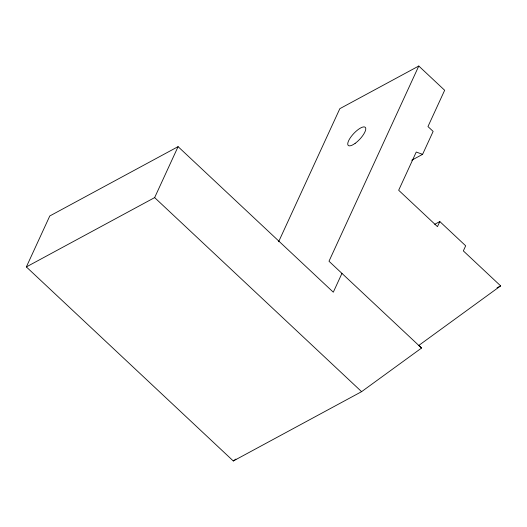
<?xml version="1.0" encoding="UTF-8"?>
<svg xmlns="http://www.w3.org/2000/svg" width="527" height="527" viewBox="0 0 527 527"><rect width="100%" height="100%" fill="white"/><g stroke="black" fill="none" stroke-linecap="round" stroke-linejoin="round"><path stroke-width="0.79" d="M434.742 224.285L439.814 221.551L465.684 245.806L463.338 250.898L500.65 285.884L418.787 345.435L421.56 348.037L361.601 391.66L233.303 460.98L26.35 266.925L49.788 215.971L178.086 146.651L333.301 292.189L341.951 273.388M26.35 266.925L154.648 197.605L178.086 146.651M278.638 241.728L339.836 108.674L418.787 66.02L444.656 90.275L427.964 126.559L433.141 131.414L422.588 154.352L411.725 160.221M418.787 66.02L328.993 261.24L421.56 348.037M439.814 221.551L437.469 226.643L398.669 190.26L416.244 152.04L422.588 154.352M233.303 460.98L235.938 459.063M497.027 287.841L500.65 285.884M154.648 197.605L361.601 391.66M355.132 143.357A12.417 4.144 -46.8 0 0 365.251 127.317A12.417 4.144 -46.8 0 0 349.895 138.443A12.417 4.144 -46.8 0 0 355.132 143.357"/></g></svg>
